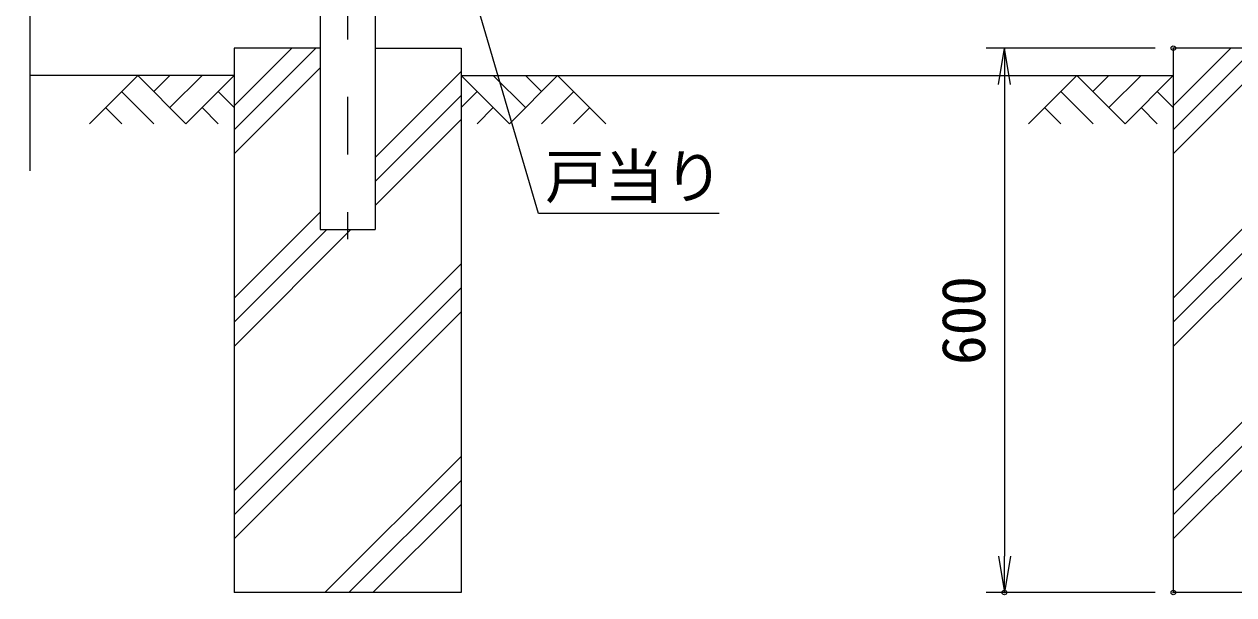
# Model space of a CAD drawing. Units: millimetres, scale not verified. Extents: x -4200 to 4200, y -2970 to 2970.
# Drawn here: x -3000 to -1667, y -825 to -196 of the extents above; entities that cross this region are included whole.
import ezdxf
from ezdxf.enums import TextEntityAlignment as Align

# ---------------------------------------------------------------- set-up
doc = ezdxf.new("R2010")
doc.units = ezdxf.units.MM
doc.header["$LTSCALE"] = 10
doc.header["$PDMODE"] = 32
doc.header["$PDSIZE"] = 5
doc.linetypes.add('USER1', pattern=[50.8, 31.75, -6.35, 6.35, -6.35])
for name, color, linetype, lineweight in [('0-0_D-BMK', 2, 'USER1', 13), ('0-1_D-STR1', 1, 'Continuous', 25), ('0-2_D-BGD', 7, 'Continuous', 25), ('0-3_D-STR4', 7, 'Continuous', 25), ('0-4_D-STR-DIM', 7, 'Continuous', 13), ('0-6_Defpoints', 6, 'Continuous', 25), ('0-7_D-STR-TXT', 7, 'Continuous', 13), ('0-A_D-DCR-HCH', 7, 'Continuous', 13), ('0-D_D-STR2', 7, 'Continuous', 13)]:
    doc.layers.add(name, color=color, linetype=linetype, lineweight=lineweight)
doc.layers.add('0-5_0', color=7, linetype='Continuous')
doc.styles.add('ＭＳ ゴシック', font='')
doc.styles.get('ＭＳ ゴシック').set_extended_font_data('MS Gothic')

# ---------------------------------------------------------------- blocks, each defined once
blk = doc.blocks.new('_Open')
at = {"layer": '0-5_0'}
blk.add_line((-10, 1.667), (0, 0), dxfattribs=at)
blk.add_lwpolyline([(-10, -1.667), (0, 0), (-10, 0)], dxfattribs=at)

msp = doc.modelspace()

# ---------------------------------------------------------------- linework, layer by layer
at = {"layer": '0-0_D-BMK'}
msp.add_line((-2643.92, 612.92), (-2643.92, -432.89), dxfattribs=at)
at = {"layer": '0-1_D-STR1'}
for p, q in [((-2674.17, 111.68), (-2674.17, -422.32)), ((-2613.67, 111.68), (-2613.67, -422.32)), ((-2674.17, -185.7), (-2674.17, -422.32)), ((-2674.17, -422.32), (-2613.67, -422.32))]:
    msp.add_line(p, q, dxfattribs=at)
at = {"layer": '0-2_D-BGD'}
for p, q in [((-2768.92, -252.32), (-2993.92, -252.32)), ((-2518.92, -252.32), (-1733.92, -252.32))]:
    msp.add_line(p, q, dxfattribs=at)
at = {"layer": '0-3_D-STR4'}
for p, q in [((-2674.17, -222.32), (-2768.92, -222.32)), ((-2768.92, -222.32), (-2768.92, -822.32)), ((-2613.67, -222.32), (-2518.92, -222.32)), ((-2518.92, -222.32), (-2518.92, -822.32)), ((-1639.17, -222.32), (-1733.92, -222.32)), ((-1733.92, -222.32), (-1733.92, -822.32)), ((-2518.92, -822.32), (-2768.92, -822.32)), ((-1483.92, -822.32), (-1733.92, -822.32))]:
    msp.add_line(p, q, dxfattribs=at)
at = {"layer": '0-4_D-STR-DIM'}
for p, q in [((-1753.92, -222.32), (-1940.1, -222.32)), ((-1920.1, -262.32), (-1920.1, -782.32)), ((-1753.92, -822.32), (-1940.1, -822.32))]:
    msp.add_line(p, q, dxfattribs=at)
at = {"layer": '0-6_Defpoints'}
for p in [(-1733.92, -222.32), (-1920.1, -822.32), (-1733.92, -822.32), (-1733.92, -822.32)]:
    msp.add_point(p, dxfattribs=at)
at = {"layer": '0-7_D-STR-TXT'}
msp.add_lwpolyline([(-2234.59, -404.53), (-2433.59, -404.53), (-2592.4, 136.31)], dxfattribs=at)
at = {"layer": '0-A_D-DCR-HCH'}
for p, q in [((-2768.92, -312.31), (-2678.92, -222.31)), ((-2768.92, -285.8), (-2705.44, -222.31)), ((-1733.92, -312.31), (-1643.92, -222.31)), ((-1733.92, -285.8), (-1670.44, -222.31)), ((-2875.34, -252.32), (-2928.55, -305.53)), ((-2875.34, -252.32), (-2822.13, -305.53)), ((-2857.6, -270.05), (-2839.87, -252.32)), ((-2839.87, -287.79), (-2804.39, -252.32)), ((-2822.13, -305.53), (-2768.92, -252.32)), ((-2768.92, -338.83), (-2674.17, -244.08)), ((-2613.67, -342.68), (-2518.92, -247.93)), ((-2465.71, -305.53), (-2518.92, -252.32)), ((-2447.97, -287.79), (-2483.44, -252.32)), ((-2412.49, -252.32), (-2465.71, -305.53)), ((-2430.14, -270.15), (-2447.97, -252.32)), ((-2412.49, -252.32), (-2359.28, -305.53)), ((-1840.34, -252.32), (-1893.55, -305.53)), ((-1840.34, -252.32), (-1787.13, -305.53)), ((-1822.6, -270.05), (-1804.87, -252.32)), ((-1804.87, -287.79), (-1769.39, -252.32)), ((-1787.13, -305.53), (-1733.92, -252.32)), ((-1733.92, -338.83), (-1639.17, -244.08)), ((-2893.08, -270.05), (-2857.44, -305.53)), ((-2786.65, -270.05), (-2768.92, -287.71)), ((-2613.67, -369.19), (-2518.92, -274.45)), ((-2501.18, -270.05), (-2518.92, -287.71)), ((-2394.76, -270.05), (-2430.39, -305.53)), ((-1858.08, -270.05), (-1822.44, -305.53)), ((-1751.65, -270.05), (-1733.92, -287.71)), ((-2910.82, -287.79), (-2893, -305.53)), ((-2804.39, -287.79), (-2786.57, -305.53)), ((-2483.44, -287.79), (-2501.26, -305.53)), ((-2377.02, -287.79), (-2394.84, -305.53)), ((-1875.82, -287.79), (-1858, -305.53)), ((-1769.39, -287.79), (-1751.57, -305.53)), ((-2613.67, -395.71), (-2518.92, -300.96)), ((-2768.92, -497.93), (-2674.17, -403.18)), ((-1733.92, -497.93), (-1639.17, -403.18)), ((-2768.92, -550.96), (-2640.27, -422.31)), ((-2768.92, -524.45), (-2666.79, -422.31)), ((-1733.92, -550.96), (-1605.27, -422.31)), ((-1733.92, -524.45), (-1631.79, -422.31)), ((-2768.92, -710.06), (-2518.92, -460.06)), ((-1733.92, -710.06), (-1483.92, -460.06)), ((-2768.92, -736.58), (-2518.92, -486.58)), ((-1733.92, -736.58), (-1483.92, -486.58)), ((-2768.92, -763.09), (-2518.92, -513.09)), ((-1733.92, -763.09), (-1483.92, -513.09)), ((-2669.04, -822.32), (-2518.92, -672.19)), ((-2642.52, -822.32), (-2518.92, -698.71)), ((-2616.01, -822.32), (-2518.92, -725.23))]:
    msp.add_line(p, q, dxfattribs=at)
at = {"layer": '0-D_D-STR2'}
msp.add_lwpolyline([(-2993.92, -357.32), (-2993.92, 167.03), (-3029.16, 179.86), (-2958.68, 205.51), (-2993.92, 218.34), (-2993.92, 637.68)], dxfattribs=at)

# ---------------------------------------------------------------- block references
at = {"layer": '0-4_D-STR-DIM', "xscale": 4, "yscale": 4}
for p, rotation in [((-1920.1, -222.32), 90), ((-1920.1, -822.32), 270)]:
    msp.add_blockref('_Open', p, dxfattribs=dict(at, rotation=rotation))

# ---------------------------------------------------------------- texts
at = {"layer": '0-4_D-STR-DIM', "style": 'ＭＳ ゴシック'}
msp.add_text('600', height=48.09, rotation=90, dxfattribs=at).set_placement((-1926.85, -571.57), align=Align.BOTTOM_LEFT)
at = {"layer": '0-7_D-STR-TXT', "style": 'ＭＳ ゴシック'}
msp.add_text('戸当り', height=48.09, dxfattribs=at).set_placement((-2426.51, -402.18), align=Align.BOTTOM_LEFT)

doc.saveas('drawing.dxf')
